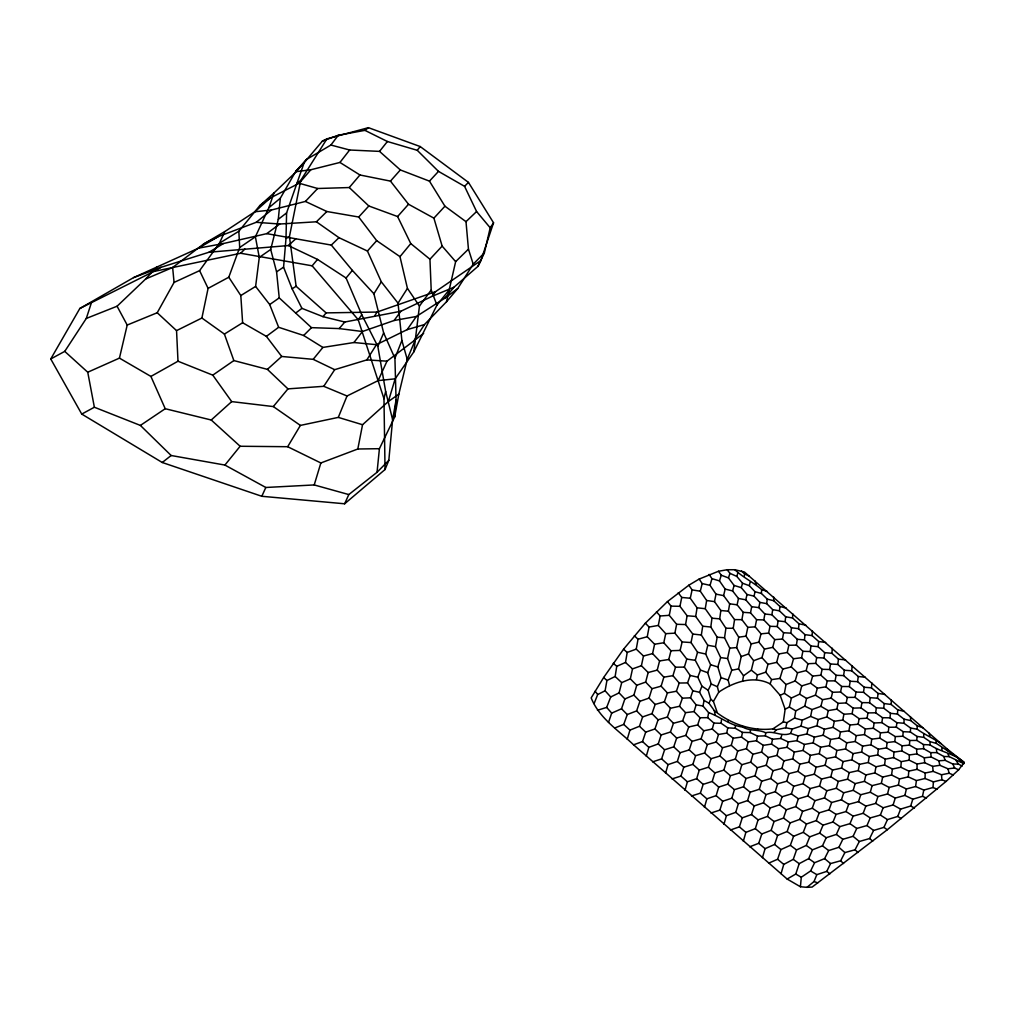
<?xml version="1.0" encoding="UTF-8"?>
<svg xmlns="http://www.w3.org/2000/svg" width="1015" height="1015" viewBox="0 0 1015 1015"><rect width="100%" height="100%" fill="white"/><g stroke="black" fill="none" stroke-linecap="round" stroke-linejoin="round"><path stroke-width="1.5" d="M953.275 774.927L949.139 773.252L941.501 774.75L933.153 771.375L925.185 773.011L917.053 769.357L917.065 764.029L909.237 760.172L901.269 761.643L893.543 757.609L885.308 759.144L877.671 754.932L869.233 756.492L861.659 752.064L853.069 753.612L845.558 748.956L836.868 750.453L829.395 745.695L820.653 747.192L813.155 742.853L804.413 744.439L796.902 740.671L788.3 741.927L780.763 738.476L772.529 739.225L765.335 735.862L757.533 736.116L750.313 732.589L742.485 732.399L735.291 728.301L727.78 727.856L721.158 723.302L713.9 723.086L707.747 717.656L700.033 717.757L694.057 711.604L685.569 712.67L679.53 706.275L670.458 708.254L667.337 717.059L658.088 719.813L654.941 728.96L645.705 732.132L642.533 741.572L633.588 744.807C618.376 730.318 599.231 718.138 591.174 697.901L603.671 677.487L623.553 649.207L645.362 623.185L667.439 601.591L688.855 585.198L699.17 579.058L718.493 571.267L727.133 569.732L734.86 569.732L744.439 572.029L947.299 749.083L964.25 762.519L958.629 769.801L946.082 781.423L887.262 829.763L812.127 887.072L807.001 887.326L800.429 886.755L787.133 879.041L633.588 744.807M964.25 762.519C954.468 753.498 940.778 752.229 930.057 744.909L930.083 741.673L923.752 737.347L917.027 736.446L910.366 732.005L903.223 731.701L896.359 727.171L888.861 727.273L881.883 722.617L874.131 722.985L867.089 718.176L859.121 718.671L852.08 713.672L843.909 714.243L836.829 709.155L828.253 710.602L820.907 706.351L811.987 709.561L804.768 706.135L795.747 710.843L794.542 718.049L786.917 722.68L783.326 721.919L772.91 728.859C751.709 731.447 730.597 723.86 714.344 710.665L709.028 703.243L704.093 700.464L699.563 692.293L692.852 690.796L687.561 682.917L690.162 675.457L684.376 667.096L686.787 659.09L680.126 650.425L682.118 641.949L674.886 633.157L676.624 624.288L669.278 615.331L671.067 606.133L667.439 601.591M909.237 760.172L909.313 754.957L901.802 750.922L893.987 752.115L886.501 747.915L878.394 749.197L870.933 744.82L862.623 746.127L855.188 741.508L846.713 742.802L839.291 738.032L830.663 739.428L823.178 735.215L814.411 737.118L806.912 733.934L798.133 735.888L790.609 733.439C782.058 736.979 774.344 730.648 765.691 732.729C758.306 729.201 749.869 731.282 742.714 727.07C729.937 725.433 720.269 716.628 708.635 712.644L702.964 705.996L696.112 704.854L690.53 697.812L682.423 698.168L676.396 691.253L667.401 692.915L661.12 686.178L663.861 677.157L657.238 670.116L659.585 660.93L652.582 653.622L654.586 644.221L647.253 636.722L649.08 627.042L645.362 623.185M946.082 781.423L941.895 779.774L933.419 781.88L925.058 778.492L925.185 773.011M453.971 287.22L432.212 296.279L400.862 311.25L344.808 322.021L323.011 316.667L301.924 308.357L292.13 288.818L283.578 267.186L286.002 238.423L286.598 212.909L304.145 162.679L322.364 141.123L326.957 138.827L368.432 127.674L420.197 146.553L468.461 182.395L493.556 222.805L480.907 260.512L477.938 266.374L453.971 287.22L444.9 298.169L416.378 316.477L407.167 329.634L376.425 344.681L353.943 342.524L322.872 347.422L303.65 335.483L278.643 327.287L269.698 304.563L255.615 286.433L259.282 257.404L255.387 236.787L268.835 207.758L273.974 192.99L296.279 171.662L306.682 159.38L330.89 145.043L338.287 135.261L364.905 130.351L368.432 127.674M728.186 721.627L728.224 720.498M805.821 625.126L799.033 623.844L792.575 617.995L792.715 613.783M904.137 711.312L897.729 709.866L891.183 704.448L891.335 700.096M750.313 732.589L750.415 729.963M735.291 728.301L735.418 725.611M941.248 743.779C933.419 738.286 924.906 734.822 917.23 729.214L910.62 728.047L903.934 723.251L904.111 719.204L897.476 714.078L890.472 713.304L883.722 708.204L876.338 707.861L869.525 702.71L861.913 702.621L855.112 697.356L847.309 697.419L840.572 692.002L832.554 692.281L825.867 686.825L817.367 688.183L810.604 683.184L801.748 685.899L795.151 680.976L786.016 684.529L784.379 693.334L780.18 695.326L770.131 683.882C753.282 675.115 733.426 682.169 718.747 692.141L713.418 701.416L717.021 711.896M963.92 763.699L949.203 756.632L943.785 756.48L936.858 752.597L930.628 752.648L923.587 748.689L916.659 749.172L909.491 745.099L909.719 740.481L902.792 736.218L895.319 736.611L888.252 732.196L880.474 732.817L873.331 728.25L865.326 728.998L858.157 724.215L849.961 725.002L842.767 720.041L834.317 721.272L826.882 716.933L818.192 719.534L810.642 716.412L802.218 720.193L794.542 718.049M901.802 750.922L902.081 745.822L894.837 741.61L887.059 742.523L879.777 738.146L871.733 739.161L864.437 734.594L856.191 735.634L848.895 730.825L840.471 731.942L833.087 727.362L824.421 729.227L816.961 725.738L808.206 728.542L801.025 726.118L792.195 729.049L785.762 727.768L776.297 729.76L772.91 728.859M930.057 744.909L923.51 744.553L916.799 740.417L917.027 736.446M786.321 608.163L779.926 606.462L773.735 600.728L767.239 599.116L761.415 593.471L761.643 589.588C753.219 582.179 743.031 577.535 734.86 569.732M897.476 714.078L897.729 709.866M825.69 642.457L818.686 641.518L812.102 635.593L812.393 630.873M910.366 732.005L910.62 728.047M917.053 769.357L908.806 771.108L900.851 767.239L901.269 761.643M691.469 795.976L700.375 793.159L703.154 784.354L712.226 781.461L714.852 772.897L723.885 770.106L726.423 761.707L735.342 759.08L741.838 764.701L750.719 762.151L757.33 767.708L766.223 765.272L772.999 770.702L781.956 768.368L788.909 773.633L797.98 771.375L805.123 776.424L814.284 774.204L821.592 779.013L830.828 776.805L838.263 781.41L847.55 779.19L855.112 783.618L864.399 781.385L872.088 785.635L881.363 783.352L889.178 787.437L898.415 785.09L906.395 788.972L915.606 786.536L923.802 790.076L932.975 787.513L933.419 781.88M721.158 723.302L721.449 719.749M893.543 757.609L893.987 752.115M344.643 503.783L348.805 494.571L377.047 472.28L379.42 448.693L394.657 417.038L396.078 400.011L394.924 358.295L383.657 332.933L373.913 293.779L352.357 270.396L331.309 245.084L266.767 233.64L223.44 243.537L198.496 248.167L133.523 277.641L79.842 308.471L50.75 358.967L81.746 414.082L162.26 462.497L261.807 496.284L344.643 503.783L385.04 469.526L388.821 460.328L392.615 419.715L396.078 400.011M884.864 694.425L878.051 693.423L871.454 687.84L871.872 683.006M845.571 659.902L838.491 659.166L831.894 653.305L832.325 648.268M800.429 886.755L801.279 877.239L810.617 870.946L814.601 862.725L824.599 858.627L828.684 850.557L838.898 847.297L842.831 839.291L853.082 836.309L856.749 828.456L866.975 825.55L870.248 817.925L880.386 815.058L887.453 819.587L897.729 816.441L901.295 818.623M925.058 778.492L916.405 780.573L908.285 776.856L908.806 771.108M902.792 736.218L903.223 731.701M416.378 316.477L394.112 320.499L362.431 331.512L339.2 328.581L311.504 327.655L279.239 297.89L276.575 271.83L270.701 249.474L278.3 219.329L280.33 198.217L295.873 171.167L306.682 159.38M744.325 576.304L744.553 573.83L741.445 571.064M883.722 708.204L884.167 703.573L877.506 698.206L870.236 697.698L863.524 692.306L856.013 692.065L849.327 686.584L841.676 686.47L835.091 680.849L827.288 680.925L820.831 675.191L812.647 676.091L806.164 670.572L797.536 672.755L791.269 666.931L782.793 669.063L779.926 678.439L786.016 684.529M894.837 741.61L895.319 736.611M865.313 677.259L858.271 676.51L851.687 670.775L852.181 665.7M896.359 727.171L896.816 722.667L889.99 717.846L882.555 717.694L875.653 712.796L867.939 712.923L861.012 707.886L853.12 708.14L846.218 702.926L838.085 703.357L831.158 698.13L822.569 699.665L815.438 695.173L806.57 698.434L799.63 694.159L791.408 698.028L789.327 707.024L785.141 709.231L783.326 721.919M889.99 717.846L890.472 713.304M831.894 653.305L824.675 652.645L818.103 646.669L810.96 645.984L804.438 639.907L804.997 634.667L798.501 628.678L791.484 627.765L785.115 621.7L778.086 620.901L771.895 614.76L764.866 614.012L758.852 607.63L751.709 606.704L745.759 599.814L738.476 598.457L732.589 590.92L725.167 589.081L719.47 580.897L711.946 578.639L709.104 574.389M886.501 747.915L887.059 742.523M798.501 628.678L799.033 623.844M792.575 617.995L785.673 616.765L779.431 610.84L779.926 606.462M785.115 621.7L785.673 616.765M818.103 646.669L818.686 641.518M877.506 698.206L878.051 693.423M765.335 735.862L765.691 732.729M81.746 414.082L94.37 407.231L140.387 425.425L165.229 408.715L211.234 420.007L240.136 446.257L287.676 446.714L320.854 462.967L357.813 448.998L362.545 424.727L388.339 401.534L395.165 378.823L413.841 351.837L419.449 306.073L431.197 289.998L429.954 259.218L442.147 246.099L433.9 218.149L408.525 204.243L390.458 181.114L359.944 174.986L339.949 162.451L310.806 169.759L296.279 171.662M779.431 610.84L772.694 609.634L766.693 603.633L767.239 599.116M888.252 732.196L888.861 727.273M900.851 767.239L892.401 769.04L884.585 764.967L885.308 759.144M804.438 639.907L797.257 639.298L790.799 633.157L791.484 627.765M851.687 670.775L844.379 670.255L837.794 664.444L830.511 663.962L823.99 658.024L824.675 652.645M877.671 754.932L878.394 749.197M718.747 692.141L717.377 686.711L721.069 677.677L717.833 666.957L720.65 657.58L715.499 646.644L717.174 637.192L710.805 627.029L711.959 618.198L705.247 608.721L706.643 600.499L700.287 591.212L692.09 589.893L688.855 585.198M837.794 664.444L838.491 659.166M879.777 738.146L880.474 732.817M863.524 692.306L864.209 687.244L857.573 681.661L850.215 681.243L843.605 675.571L836.132 675.292L829.61 669.494L822.112 669.304L815.705 663.353L807.94 663.721L801.584 657.72L793.54 658.748L787.247 652.493L778.86 653.965L772.732 647.354L774.724 639.628L768.621 633.081L761.022 633.842L755.185 626.839L756.594 619.696L750.504 612.844L743.196 612.324L737.118 604.813L729.671 603.811L723.606 595.615L715.994 594.143L710.031 585.363L702.19 583.574L699.17 579.058M823.99 658.024L816.682 657.606L810.211 651.541L810.96 645.984M857.573 681.661L858.271 676.51M881.883 722.617L882.555 717.694M915.606 786.536L916.405 780.573M729.582 685.569L728.11 680.025L731.777 670.268L727.565 658.545L729.772 648.166L724.545 637.75L725.915 628.247L719.698 618.846L720.84 610.51L714.497 601.629L706.643 600.499M875.653 712.796L876.338 707.861M672.031 778.911L680.938 776.082L683.78 767.213L692.864 764.346L695.605 755.718L704.651 752.978L707.341 744.553L716.222 742.028L722.515 747.738L731.282 745.327L737.689 750.973L746.393 748.689L752.927 754.234L761.593 752.052L768.279 757.52L776.982 755.439L783.897 760.857L792.728 758.877L799.858 764.143L808.803 762.202L816.098 767.213L825.132 765.259L832.566 770.042L841.625 768.063L849.174 772.618L858.208 770.613L865.884 774.952L874.867 772.91L882.657 777.059L891.563 774.991L892.401 769.04M810.211 651.541L802.878 651.287L796.432 645.121L797.257 639.298M869.525 702.71L870.236 697.698M870.933 744.82L871.733 739.161M843.605 675.571L844.379 670.255M790.799 633.157L783.593 632.726L777.236 626.534L778.086 620.901M873.331 728.25L874.131 722.985M742.549 681.23L743.526 675.762L738.552 668.898L741.216 656.565L736.662 647.57L738.73 637.179L733.223 628.285L734.556 619.594L728.402 611.22L729.671 603.811M771.895 614.76L772.694 609.634M713.418 701.416L710.741 699.183L708.153 690.263L711.236 683.983L707.709 672.729L710.614 664.749L705.691 654.015L707.76 645.286L701.327 635.009L702.71 626.204L695.681 616.46L697.077 607.807L690.276 598.254L692.09 589.893M597.467 710.272L606.678 707.404L610.7 696.988L605.105 690.771L606.919 680.532L615.141 676.485L616.765 666.309L625.506 662.465L627.194 652.429L623.553 649.207M864.437 734.594L865.326 728.998M829.61 669.494L830.511 663.962M861.659 752.064L862.623 746.127M867.089 718.176L867.939 712.923M646.276 756.2L648.851 747.357L658.253 743.919L661.171 734.962L670.433 732.031L673.452 723.264L682.626 720.853L688.754 726.968L697.66 724.938L703.763 730.787L712.276 729.036L718.493 734.479L726.727 733.084L733.236 738.222L741.483 737.08L748.233 741.902L756.454 740.747L763.28 745.34L771.54 744.084L778.556 748.702L787.069 747.294L794.326 752.064L803.068 750.466L810.414 755.338L819.257 753.663L826.679 758.573L835.548 756.86L843.059 761.58L851.89 759.829L859.502 764.308L868.256 762.519L869.233 756.492M849.327 686.584L850.215 681.243M815.705 663.353L816.682 657.606M855.112 697.356L856.013 692.065M861.012 707.886L861.913 702.621M855.188 741.508L856.191 735.634M743.526 675.762L751.328 670.179L753.65 660.689L748.512 653.952L751.202 643.929L745.974 636.164L747.814 627.359L741.914 619.683L743.196 612.324M858.157 724.215L859.121 718.671M701.327 635.009L692.763 634.032L685.569 624.542L687.117 615.762L679.948 606.31L681.725 597.442L678.261 592.722M707.747 717.656L708.635 712.644M898.415 785.09L899.493 778.949L908.285 776.856M777.236 626.534L770.004 626.306L763.813 619.924L764.866 614.012M796.432 645.121L788.858 645.286L782.464 639.044L783.593 632.726M874.867 772.91L875.958 766.782L884.585 764.967M608.493 722.464L611.702 713.126L621.523 708.774L624.872 698.954L633.906 695.097L636.722 685.29L645.667 682.093L648.166 672.526L641.404 665.726L643.472 656.007L636.253 649.131L638.029 639.247L634.337 635.745M394.657 417.038L398.832 394.15L407.218 359.297L415.376 339.682M848.895 730.825L849.961 725.002M835.091 680.849L836.132 675.292M845.558 748.956L846.713 742.802M852.08 713.672L853.12 708.14M851.89 759.829L853.069 753.612M674.886 633.157L665.713 633.664L658.329 625.443L660.143 615.991L656.451 611.766M839.291 738.032L840.471 731.942M750.504 612.844L751.709 606.704M810.642 716.412L811.987 709.561M758.852 607.63L759.88 602.39L754.044 596.135L747.053 594.498L741.267 587.647L734.086 585.439L728.466 577.916L721.259 575.213L718.493 571.267M816.961 725.738L818.192 719.534M842.767 720.041L843.909 714.243M846.218 702.926L847.309 697.419M705.691 654.015L697.559 652.252L691.05 642.558L692.763 634.032M714.497 601.629L715.994 594.143M726.727 733.084L727.78 727.856M480.907 260.512L435.498 291.686L377.072 312.049L326.107 312.886L296.114 286.268L289.44 236.609L300.745 180.454L326.957 138.827M771.54 744.084L772.529 739.225M801.584 657.72L802.878 651.287M801.025 726.118L802.218 720.193M833.087 727.362L834.317 721.272M840.572 692.002L841.676 686.47M702.964 705.996L704.093 700.464M829.395 745.695L830.663 739.428M858.208 770.613L859.502 764.308M756.48 679.403L757.38 674.988L765.779 672.158L768.012 664.292L761.935 657.631L764.473 649.093L758.877 642.127L761.022 633.842M768.621 633.081L770.004 626.306M823.178 735.215L824.421 729.227M835.548 756.86L836.868 750.453M881.363 783.352L882.657 777.059M50.75 358.967L64.744 351.38L87.747 372.226L119.44 358.117L150.905 376.425L177.993 361.226L176.547 330.624L201.896 318.025L208.088 288.374L199.6 270.637L219.43 243.245L224.772 231.585L254.867 211.767L270.345 197.95L299.184 183.246L310.806 169.759M704.448 807.331L706.871 798.83L716.146 795.646L718.721 787.082L727.856 784.138L730.394 775.714L739.415 772.948L746 778.48L755.02 775.79L761.719 781.195L770.791 778.556L777.617 783.796L786.777 781.22L793.755 786.257L803.03 783.72L810.16 788.566L819.549 786.079L826.819 790.736L836.297 788.287L843.693 792.791L853.222 790.342L860.733 794.732L870.312 792.258L877.924 796.521L887.529 793.984L895.255 798.069L904.898 795.405L912.802 799.211L922.495 796.306L923.802 790.076M680.126 650.425L670.978 650.729L663.797 642.761L665.713 633.664M737.118 604.813L738.476 598.457M741.483 737.08L742.485 732.399M819.257 753.663L820.653 747.192M820.831 675.191L822.112 669.304M826.882 716.933L828.253 710.602M836.829 709.155L838.085 703.357M610.7 696.988L619.074 692.89L621.713 682.638L630.328 678.883L632.51 668.885L641.404 665.726M813.155 742.853L814.411 737.118M841.625 768.063L843.059 761.58M787.247 652.493L788.858 645.286M754.044 596.135L755.033 591.732L749.311 585.68L742.536 583.232L736.852 576.444L729.95 573.335L727.133 569.732M803.068 750.466L804.413 744.439M177.993 361.226L212.782 375.144L231.699 401.61L273.314 406.571L300.389 425.412L338.299 417.393L347.029 395.99L378.113 380.625L386.994 361.162L413.854 340.875L424.46 324.559L446.486 301.785L455.646 261.642L468.448 249.144L465.999 221.663L444.938 206.21L429.459 181.139L400.354 169.949L379.534 151.387L349.642 150.004L330.89 145.043M785.762 727.768L786.917 722.68M787.069 747.294L788.3 741.927M385.04 469.526L383.974 398.705L385.649 391.447L377.834 346.381L361.809 314.828L346.077 278.009L317.53 259.421L288.311 245.554L209.052 252.215L161.004 267.313L133.523 277.641M864.399 781.385L865.884 774.952M756.454 740.747L757.533 736.116M825.132 765.259L826.679 758.573M477.938 266.374L484.345 252.938L490.194 227.791L493.556 222.805M904.898 795.405L906.395 788.972M119.44 358.117L127.205 325.054L117.08 306.226L145.653 278.998L156.653 267.173M776.982 755.439L778.556 748.702M804.768 706.135L806.57 698.434M792.728 758.877L794.326 752.064M808.803 762.202L810.414 755.338M749.311 585.68L750.123 582.229M831.158 698.13L832.554 692.281M723.606 595.615L725.167 589.081M806.912 733.934L808.206 728.542M825.867 686.825L827.288 680.925M745.759 599.814L747.053 594.498M820.907 706.351L822.569 699.665M847.55 779.19L849.174 772.618M700.287 591.212L702.19 583.574M684.376 667.096L675.521 667.198L668.784 659.496L670.978 650.729M761.593 752.052L763.28 745.34M887.529 793.984L889.178 787.437M799.63 694.159L801.748 685.899M830.828 776.805L832.566 770.042M781.956 768.368L783.897 760.857M796.902 740.671L798.133 735.888M782.793 669.063L776.691 662.364L778.86 653.965M806.164 670.572L807.94 663.721M797.98 771.375L799.858 764.143M814.284 774.204L816.098 767.213M766.223 765.272L768.279 757.52M870.312 792.258L872.088 785.635M712.276 729.036L713.9 723.086M746.393 748.689L748.233 741.902M732.589 590.92L734.086 585.439M731.282 745.327L733.236 738.222M815.438 695.173L817.367 688.183M736.852 576.444L737.816 572.968M791.269 666.931L793.54 658.748M750.719 762.151L752.927 754.234M770.791 778.556L772.999 770.702M786.777 781.22L788.909 773.633M853.222 790.342L855.112 783.618M707.709 672.729L700.502 670.065L695.275 660.308L697.559 652.252M710.031 585.363L711.946 578.639M723.936 824.358L726.397 815.717L735.748 812.33L738.362 803.715L747.598 800.581L750.148 792.195L759.309 789.302L766.02 794.567L775.257 791.7L782.07 796.775L791.421 793.908L798.361 798.78L807.826 795.963L814.893 800.67L824.497 797.917L831.691 802.497L841.41 799.82L848.705 804.311L858.5 801.672L865.871 806.1L875.729 803.411L883.152 807.762L893.098 804.958L900.597 809.107L910.671 806.024L914.464 807.991M684.973 790.292L687.409 781.791L696.671 778.67L699.284 770.093L708.394 767.213L711.02 758.725L720.003 756.023L722.515 747.738M755.02 775.79L757.33 767.708M803.03 783.72L805.123 776.424M665.561 773.24L668.048 764.625L677.348 761.428L680.088 752.737L689.248 749.882L692.052 741.343L701.099 738.755L703.763 730.787M743.323 841.207L745.873 832.376L755.325 828.646L758.078 819.866L767.454 816.415L770.157 807.978L779.52 804.806L782.07 796.775M795.151 680.976L797.536 672.755M810.604 683.184L812.647 676.091M819.549 786.079L821.592 779.013M836.297 788.287L838.263 781.41M741.267 587.647L742.536 583.232M735.342 759.08L737.689 750.973M780.763 738.476L781.842 734.759M781.043 873.699L783.758 864.412L793.273 859.362L796.547 849.948L806.253 845.432L809.742 836.868L819.689 833.125L823.025 825.17L833.036 821.972L836.081 814.411L846.028 811.556L853.12 816.136L863.169 813.319L870.248 817.925M739.415 772.948L741.838 764.701M762.417 857.726L765.082 848.667L774.623 844.455L777.604 835.421L787.145 831.501L790.127 822.911L799.757 819.371L802.611 811.34L812.266 808.232L819.219 812.837L829.039 809.843L836.081 814.411M627.232 739.237L629.947 730.128L639.475 726.258L642.622 716.92L651.985 713.659L655.144 704.448L664.368 701.796L667.401 692.915M759.309 789.302L761.719 781.195M710.944 813.015L719.876 810.11L722.68 801.241L731.802 798.221L734.416 789.67L743.526 786.777L746 778.48M775.257 791.7L777.617 783.796M716.222 742.028L718.493 734.479M140.387 425.425L171.154 455.507L224.911 465.06L265.816 487.479L314.219 484.942L320.854 462.967M687.561 682.917L679.213 683.032L672.945 675.673L675.521 667.198M694.057 711.604L696.112 704.854M791.421 793.908L793.755 786.257M730.394 830.016L739.389 826.857L742.282 817.824L751.506 814.55L754.208 805.935L763.47 802.814L766.02 794.567M910.671 806.024L912.802 799.211M614.786 727.971L623.743 724.418L627.27 714.535L636.621 710.919L639.907 701.289L649.054 698.092L651.998 688.69L661.12 686.178M719.47 580.897L721.259 575.213M807.826 795.963L810.16 788.566M893.098 804.958L895.255 798.069M875.729 803.411L877.924 796.521M824.497 797.917L826.819 790.736M858.5 801.672L860.733 794.732M64.744 351.38L86.3 318.444L91.756 301.696M728.466 577.916L729.95 573.335M841.41 799.82L843.693 792.791M652.708 761.846L661.628 758.865L664.597 749.781L673.744 746.85L676.675 738.057L685.81 735.406L688.754 726.968M697.66 724.938L700.033 717.757M749.704 846.802L758.725 843.3L761.796 833.987L771.146 830.321L774.052 821.528L783.504 818.052L786.282 809.767L795.773 806.595L802.611 811.34M795.773 806.595L798.361 798.78M787.133 879.041L795.773 874.042L799.198 863.664L808.676 858.627L812.469 849.821L822.467 845.85L826.21 837.73L836.36 834.419L839.849 826.629L849.986 823.647L853.12 816.136M690.53 697.812L692.852 690.796M676.396 691.253L679.213 683.032M770.131 683.882L771.59 679.606L765.779 672.158M768.647 863.181L777.604 859.248L780.928 849.58L790.342 845.317L793.59 836.271L803.271 832.338L806.443 824.028L816.25 820.602L819.219 812.837M812.266 808.232L814.893 800.67M679.53 706.275L682.423 698.168M682.626 720.853L685.569 712.67M829.039 809.843L831.691 802.497M790.609 733.439L792.195 729.049M208.088 288.374L228.781 277.235L239.692 247.508L238.842 231.255L259.662 205.779L273.974 192.99M846.028 811.556L848.705 804.311M863.169 813.319L865.871 806.1M708.153 690.263L701.923 686.153L697.8 677.195L700.502 670.065M880.386 815.058L883.152 807.762M699.563 692.293L701.923 686.153M394.924 358.295L401.889 340.482L398.032 303.168L381.336 281.84L367.43 251.035L338.972 237.675L316.401 221.79L279.696 224.023L256.224 222.31L218.365 236.558L203.508 244.069L172.639 267.503L145.653 278.998M897.729 816.441L900.597 809.107M594.08 703.611L597.695 694.526L605.105 690.771M807.001 887.326L814.043 881.502L816.809 874.651L826.756 871.377L830.562 863.575L840.648 860.783L844.886 852.587L855.061 849.771L859.324 841.498L869.614 838.542L873.598 830.448L883.938 827.365L887.453 819.587M709.028 703.243L710.741 699.183M377.834 346.381L383.657 332.933M261.807 496.284L265.816 487.479M413.841 351.837L436.919 305.122L449.163 289.884M127.205 325.054L157.224 312.747L174.072 282.424L172.639 267.503M287.676 446.714L300.389 425.412M373.913 293.779L381.336 281.84M374.789 315.703L377.072 312.049M273.314 406.571L287.956 388.872L323.76 386.309L334.684 369.676L366.846 359.894L376.425 344.681M398.032 303.168L407.434 288.374L399.986 256.655L376.692 240.657L358.701 217.02L326.881 211.513L305.401 201.439L271.449 210.004L254.867 211.767M446.486 301.785L457.714 288.552L473.206 264.166L484.345 252.938M432.212 296.279L435.498 291.686M394.112 320.499L400.862 311.25M383.974 398.705L358.206 319.7L361.809 314.828M353.943 342.524L362.431 331.512M339.949 162.451L349.642 150.004M364.905 130.351L387.4 141.504L417.241 150.309L420.197 146.553M379.534 151.387L387.4 141.504M224.911 465.06L240.136 446.257M212.782 375.144L233.856 360.579L267.389 369.358L281.701 356.468L313.191 359.335L322.872 347.422M323.011 316.667L326.107 312.886M399.986 256.655L410.771 243.587L397.601 216.55L368.838 205.982L349.261 187.547L317.644 188.498L299.184 183.246M346.077 278.009L352.357 270.396M79.842 308.471L153.544 271.551L240.695 253.255L312.151 265.816L317.53 259.421M349.261 187.547L359.944 174.986M339.2 328.581L344.808 322.021M390.458 181.114L400.354 169.949M397.601 216.55L408.525 204.243M367.43 251.035L376.692 240.657M773.963 732.373L776.297 729.76M358.701 217.02L368.838 205.982M433.9 218.149L444.938 206.21M429.459 181.139L438.493 171.383L464.566 186.329L476.593 211.539L490.194 227.791M305.401 201.439L317.644 188.498M295.873 171.167L304.145 162.679M377.047 472.28L388.821 460.328M464.566 186.329L468.461 182.395M240.695 253.255L244.881 249.056M303.65 335.483L311.504 327.655M316.401 221.79L326.881 211.513M331.309 245.084L338.972 237.675M465.999 221.663L476.593 211.539M288.311 245.554L295.809 238.817M211.234 420.007L231.699 401.61M268.835 207.758L280.33 198.217M256.224 222.31L271.449 210.004M162.26 462.497L171.154 455.507M278.3 219.329L286.598 212.909M413.854 340.875L423.636 333.339M296.037 312.785L301.924 308.357M444.9 298.169L457.714 288.552M296.9 183.322L300.745 180.454M266.767 233.64L279.696 224.023M228.781 277.235L240.809 295.543L242.623 322.745L266.374 336.358L278.643 327.287M259.662 205.779L270.345 197.95M388.339 401.534L398.832 394.15M269.698 304.563L279.239 297.89M259.282 257.404L270.701 249.474M239.692 247.508L255.387 236.787M276.575 271.83L283.578 267.186M292.13 288.818L296.114 286.268M201.896 318.025L224.404 334.075L242.623 322.745M219.43 243.245L238.842 231.255M240.809 295.543L255.615 286.433M209.052 252.215L223.44 243.537M203.508 244.069L224.772 231.585M198.496 248.167L218.365 236.558M153.544 271.551L161.004 267.313M286.002 238.423L289.44 236.609M174.072 282.424L199.6 270.637M86.3 318.444L117.08 306.226M753.65 660.689L761.935 657.631M322.364 141.123L338.287 135.261M627.194 652.429L636.253 649.131M741.216 656.565L748.512 653.952M407.167 329.634L424.46 324.559M638.029 639.247L647.253 636.722M648.166 672.526L657.238 670.116M643.472 656.007L652.582 653.622M751.202 643.929L758.877 642.127M768.012 664.292L776.691 662.364M764.473 649.093L772.732 647.354M731.777 670.268L738.552 668.898M917.065 764.029L924.69 762.709L932.658 766.388L939.852 765.297L947.985 768.786L954.646 768.012L958.629 769.801M649.08 627.042L658.329 625.443M663.861 677.157L672.945 675.673M654.586 644.221L663.797 642.761M659.585 660.93L668.784 659.496M738.73 637.179L745.974 636.164M771.59 679.606L779.926 678.439M909.313 754.957L916.761 753.929L924.297 757.812L931.237 757.025L938.824 760.819L945.143 760.324L952.831 764.041L958.426 764.079L962.144 766.071M378.113 380.625L395.165 378.823M902.081 745.822L909.491 745.099M729.772 648.166L736.662 647.57M774.724 639.628L782.464 639.044M660.143 615.991L669.278 615.331M747.814 627.359L755.185 626.839M357.813 448.998L379.42 448.693M909.719 740.481L916.799 740.417M725.915 628.247L733.223 628.285M734.556 619.594L741.914 619.683M671.067 606.133L679.948 606.31M676.624 624.288L685.569 624.542M756.594 619.696L763.813 619.924M366.846 359.894L386.994 361.162M682.118 641.949L691.05 642.558M717.174 637.192L724.545 637.75M687.117 615.762L695.681 616.46M864.209 687.244L871.454 687.84M896.816 722.667L903.934 723.251M711.959 618.198L719.698 618.846M681.725 597.442L690.276 598.254M720.84 610.51L728.402 611.22M702.71 626.204L710.805 627.029M697.077 607.807L705.247 608.721M884.167 703.573L891.183 704.448M804.997 634.667L812.102 635.593M720.65 657.58L727.565 658.545M686.787 659.09L695.275 660.308M707.76 645.286L715.499 646.644M759.88 602.39L766.693 603.633M904.111 719.204L910.709 720.548L917.154 725.763L922.99 727.806M690.162 675.457L697.8 677.195M755.033 591.732L761.415 593.471M930.083 741.673L936.287 743.361L958.503 758.002M314.219 484.942L348.805 494.571M338.299 417.393L362.545 424.727M710.614 664.749L717.833 666.957M721.069 677.677L728.11 680.025M761.643 589.588L767.403 591.529M814.043 881.502L817.747 882.898M932.975 787.513L937.099 789.188M323.76 386.309L347.029 395.99M711.236 683.983L717.377 686.711M922.495 796.306L926.492 798.107M313.191 359.335L334.684 369.676M891.563 774.991L899.493 778.949M744.553 573.83L749.146 576.139M868.256 762.519L875.958 766.782M795.773 874.042L801.279 877.239M789.327 707.024L795.747 710.843M810.617 870.946L816.809 874.651M784.379 693.334L791.408 698.028M816.25 820.602L823.025 825.17M833.036 821.972L839.849 826.629M808.676 858.627L814.601 862.725M799.757 819.371L806.443 824.028M803.271 832.338L809.742 836.868M819.689 833.125L826.21 837.73M806.253 845.432L812.469 849.821M849.986 823.647L856.749 828.456M883.938 827.365L887.262 829.763M793.273 859.362L799.198 863.664M779.52 804.806L786.282 809.767M783.504 818.052L790.127 822.911M866.975 825.55L873.598 830.448M787.145 831.501L793.59 836.271M790.342 845.317L796.547 849.948M836.36 834.419L842.831 839.291M822.467 845.85L828.684 850.557M826.756 871.377L829.915 873.814M763.47 802.814L770.157 807.978M767.454 816.415L774.052 821.528M771.146 830.321L777.604 835.421M751.328 670.179L757.38 674.988M747.598 800.581L754.208 805.935M751.506 814.55L758.078 819.866M774.623 844.455L780.928 849.58M410.771 243.587L429.954 259.218M743.526 786.777L750.148 792.195M755.325 828.646L761.796 833.987M853.082 836.309L859.324 841.498M824.599 858.627L830.562 863.575M731.802 798.221L738.362 803.715M869.614 838.542L872.71 841.143M735.748 812.33L742.282 817.824M777.604 859.248L783.758 864.412M727.856 784.138L734.416 789.67M758.725 843.3L765.082 848.667M739.389 826.857L745.873 832.376M716.146 795.646L722.68 801.241M719.876 810.11L726.397 815.717M723.885 770.106L730.394 775.714M613.25 663.264L616.765 666.309M712.226 781.461L718.721 787.082M700.375 793.159L706.871 798.83M696.671 778.67L703.154 784.354M838.898 847.297L844.886 852.587M708.394 767.213L714.852 772.897M680.938 776.082L687.409 781.791M720.003 756.023L726.423 761.707M692.864 764.346L699.284 770.093M661.628 758.865L668.048 764.625M677.348 761.428L683.78 767.213M704.651 752.978L711.02 758.725M642.533 741.572L648.851 747.357M625.506 662.465L632.51 668.885M689.248 749.882L695.605 755.718M623.743 724.418L629.947 730.128M658.253 743.919L664.597 749.781M157.224 312.747L176.547 330.624M701.099 738.755L707.341 744.553M673.744 746.85L680.088 752.737M855.061 849.771L858.005 852.498M840.648 860.783L843.567 863.524M615.141 676.485L621.713 682.638M603.671 677.487L606.919 680.532M639.475 726.258L645.705 732.132M267.389 369.358L287.956 388.872M685.81 735.406L692.052 741.343M670.433 732.031L676.675 738.057M654.941 728.96L661.171 734.962M417.241 150.309L438.493 171.383M636.621 710.919L642.622 716.92M630.328 678.883L636.722 685.29M621.523 708.774L627.27 714.535M651.985 713.659L658.088 719.813M667.337 717.059L673.452 723.264M633.906 695.097L639.907 701.289M645.667 682.093L651.998 688.69M619.074 692.89L624.872 698.954M649.054 698.092L655.144 704.448M664.368 701.796L670.458 708.254M606.678 707.404L611.702 713.126M442.147 246.099L455.646 261.642M312.151 265.816L358.206 319.7M595.145 691.228L597.695 694.526M266.374 336.358L281.701 356.468M958.465 758.421L960.621 761.44M407.434 288.374L419.449 306.073M956.155 760.527L958.426 764.079M947.87 753.929L949.203 756.632M952.831 764.041L954.646 768.012M150.905 376.425L165.229 408.715M431.197 289.998L436.919 305.122M780.18 695.326L785.141 709.231M224.404 334.075L233.856 360.579M943.785 756.48L945.143 760.324M754.843 580.783L756.061 584.412M468.448 249.144L473.206 264.166M401.889 340.482L407.218 359.297M947.985 768.786L949.139 773.252M385.649 391.447L392.615 419.715M929.156 733.211L929.791 736.015M938.824 760.819L939.852 765.297M947.299 749.083L947.667 750.694M714.344 710.665L715.068 714.535M87.747 372.226L94.37 407.231M742.574 726.118L742.714 727.07M936.363 748.994L936.858 752.597M930.628 752.648L931.237 757.025M952.552 753.955L952.666 754.792M757.862 729.227L757.989 730.369M936.033 740.988L936.287 743.361M932.658 766.388L933.153 771.375M924.297 757.812L924.69 762.709M941.501 774.75L941.895 779.774M910.48 716.882L910.709 720.548M941.857 747.776L941.958 750.161M917.154 725.763L917.23 729.214M916.659 749.172L916.761 753.929M923.51 744.553L923.587 748.689M773.671 597.023L773.735 600.728M923.713 734.073L923.752 737.347"/></g></svg>
